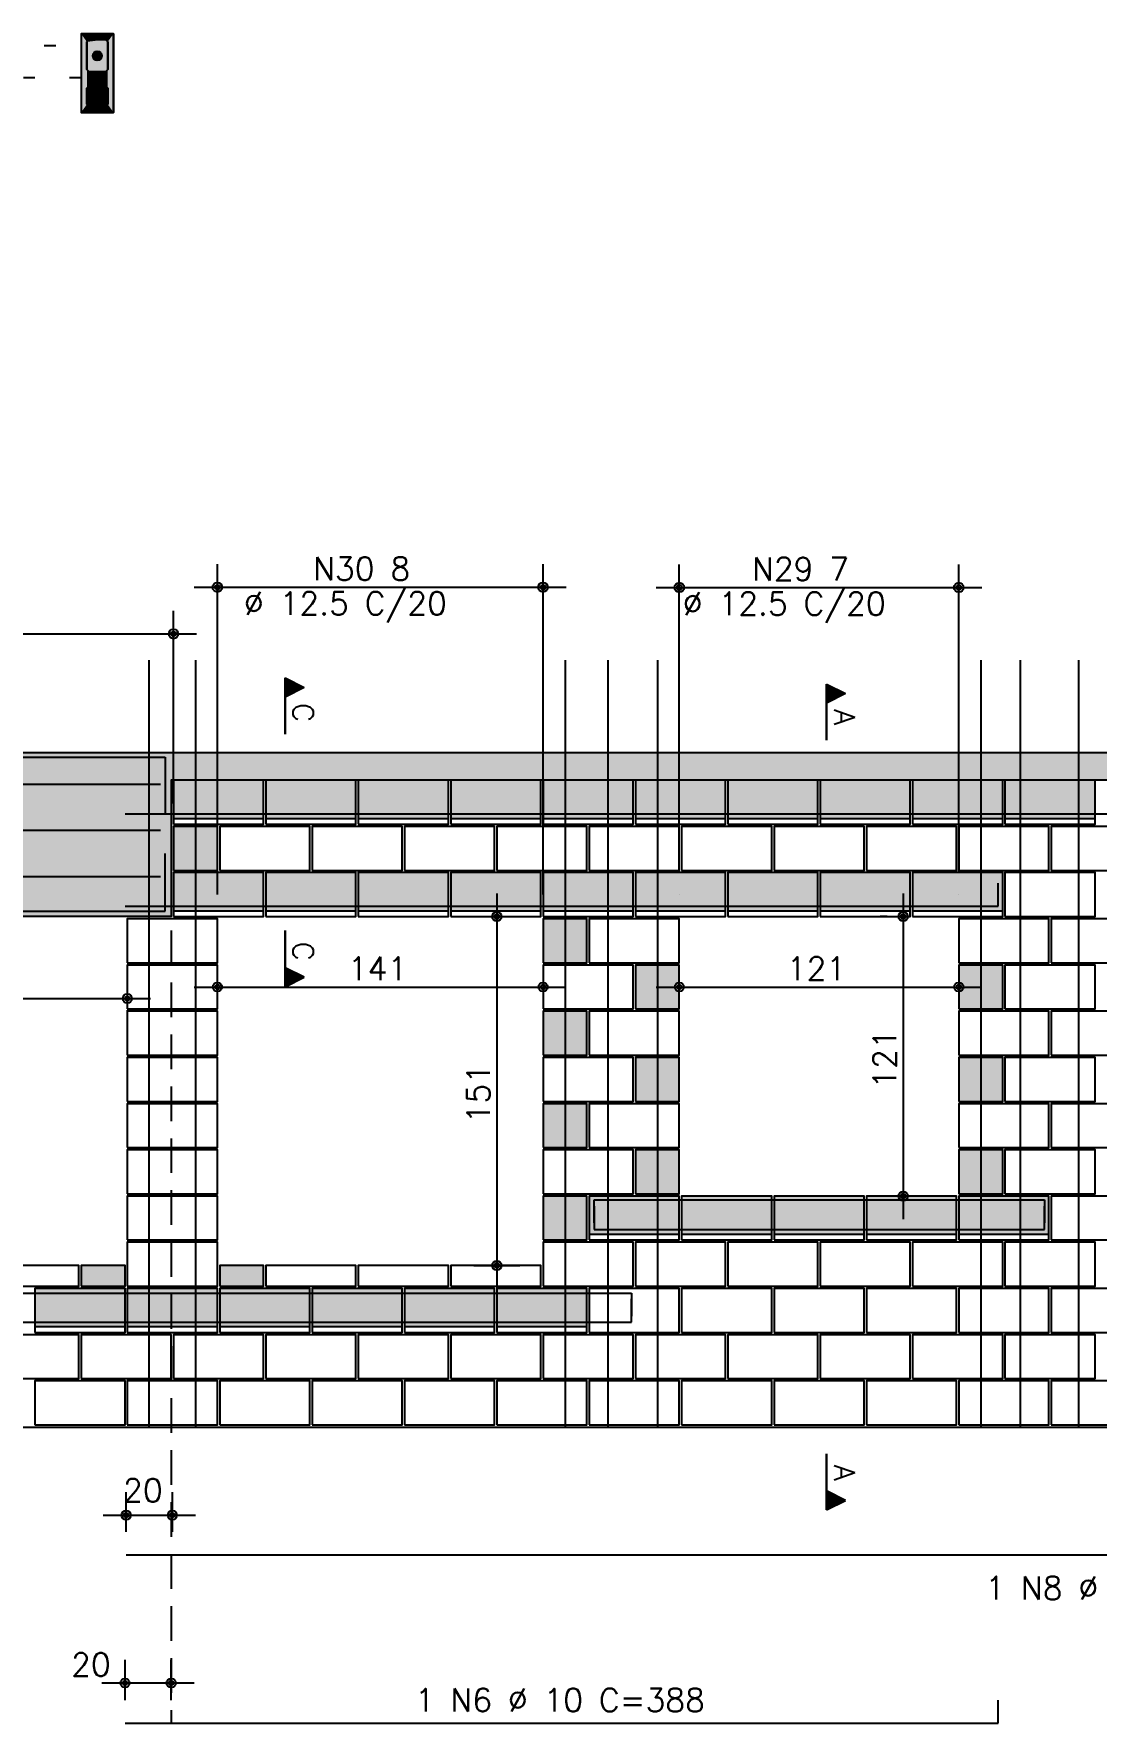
# Model space of a CAD drawing. Extents: x -1 to 122, y -1 to 61.
# Drawn here: x 15.87 to 25.07, y 26.32 to 40.95 of the extents above; entities that cross this region are included whole.
import ezdxf

# ---------------------------------------------------------------- set-up
doc = ezdxf.new("R2010")
doc.units = 0
doc.header["$MEASUREMENT"] = 0
doc.linetypes.add('ESTILO_TQS_0001', pattern=[0.45, 0.3, -0.15])
doc.linetypes.add('ESTILO_TQS_0002', pattern=[0.4, 0.1, -0.3])
for name, color, linetype in [('PENA_01', 1, 'CONTINUOUS'), ('PENA_02', 2, 'CONTINUOUS'), ('PENA_03', 3, 'CONTINUOUS'), ('PENA_04', 4, 'CONTINUOUS'), ('PENA_05', 5, 'CONTINUOUS'), ('PENA_09', 254, 'CONTINUOUS'), ('PENA_11', 252, 'CONTINUOUS'), ('PENA_21', 100, 'CONTINUOUS'), ('PENA_23', 50, 'CONTINUOUS')]:
    doc.layers.add(name, color=color, linetype=linetype)
doc.styles.get("Standard").update_dxf_attribs({"font": 'ROMANS.SHX'})

msp = doc.modelspace()

# ---------------------------------------------------------------- linework, layer by layer
at = {"layer": 'PENA_01', "linetype": 'Continuous'}
for p, q in [((17.462, 33.493), (17.462, 36.354)), ((20.282, 33.493), (20.282, 36.354)), ((21.462, 33.693), (21.462, 36.352)), ((23.882, 33.693), (23.882, 36.352)), ((17.262, 36.154), (20.482, 36.154)), ((21.262, 36.152), (24.082, 36.152)), ((17.082, 34.283), (17.082, 35.95)), ((9.282, 35.75), (17.282, 35.75)), ((17.082, 34.153), (17.862, 34.153)), ((17.882, 34.153), (18.662, 34.153)), ((18.682, 34.153), (19.462, 34.153)), ((19.482, 34.153), (20.262, 34.153)), ((20.282, 34.153), (21.062, 34.153)), ((21.082, 34.153), (21.862, 34.153)), ((21.882, 34.153), (22.662, 34.153)), ((22.682, 34.153), (23.462, 34.153)), ((23.482, 34.153), (24.262, 34.153)), ((24.282, 34.153), (25.062, 34.153)), ((19.882, 33.503), (19.882, 30.083)), ((23.4, 33.503), (23.4, 30.683)), ((17.082, 33.353), (17.862, 33.353)), ((17.882, 33.353), (18.662, 33.353)), ((18.682, 33.353), (19.462, 33.353)), ((19.482, 33.353), (20.262, 33.353)), ((20.282, 33.353), (21.062, 33.353)), ((21.082, 33.353), (21.862, 33.353)), ((21.882, 33.353), (22.662, 33.353)), ((22.682, 33.353), (23.462, 33.353)), ((23.482, 33.353), (24.262, 33.353)), ((20.072, 33.303), (20.082, 33.303)), ((23.262, 33.303), (23.2, 33.303)), ((17.262, 32.693), (20.482, 32.693)), ((21.262, 32.693), (24.082, 32.693)), ((9.662, 32.593), (16.882, 32.593)), ((16.682, 32.493), (16.682, 32.393)), ((23.272, 30.883), (23.2, 30.883)), ((20.682, 30.553), (21.462, 30.553)), ((21.482, 30.553), (22.262, 30.553)), ((22.282, 30.553), (23.062, 30.553)), ((23.082, 30.553), (23.862, 30.553)), ((23.882, 30.553), (24.662, 30.553)), ((19.682, 30.283), (20.082, 30.283)), ((15.882, 29.753), (16.662, 29.753)), ((16.682, 29.753), (17.462, 29.753)), ((17.482, 29.753), (18.262, 29.753)), ((18.282, 29.753), (19.062, 29.753)), ((19.082, 29.753), (19.862, 29.753)), ((19.882, 29.753), (20.662, 29.753)), ((16.672, 27.978), (16.672, 28.321)), ((17.072, 27.978), (17.072, 28.321)), ((16.472, 28.121), (17.272, 28.121)), ((16.662, 26.52), (16.662, 26.868)), ((17.062, 26.52), (17.062, 26.868)), ((16.462, 26.668), (17.262, 26.668))]:
    msp.add_line(p, q, dxfattribs=at)
at = {"layer": 'PENA_01', "linetype": 'ESTILO_TQS_0001'}
msp.add_line((17.062, 34.083), (17.062, 26.32), dxfattribs=at)
at = {"layer": 'PENA_01', "linetype": 'Continuous'}
for points in [[(16.512, 40.635), (16.512, 40.875), (16.492, 40.895), (16.352, 40.895), (16.332, 40.875), (16.332, 40.635), (16.352, 40.615), (16.492, 40.615), (16.512, 40.635)], [(16.512, 40.335), (16.512, 40.475), (16.492, 40.495), (16.352, 40.495), (16.332, 40.475), (16.332, 40.335), (16.352, 40.315), (16.492, 40.315), (16.512, 40.335)]]:
    msp.add_lwpolyline(points, dxfattribs=at)
at = {"layer": 'PENA_02', "linetype": 'Continuous'}
msp.add_line((8.982, 28.883), (65.162, 28.883), dxfattribs=at)
msp.add_line((8.982, 28.883), (65.162, 28.883), dxfattribs=at)
for points in [[(16.562, 40.265), (16.562, 40.945), (16.282, 40.945), (16.282, 40.265), (16.562, 40.265)], [(8.982, 34.483), (8.982, 34.723), (65.162, 34.723), (65.162, 34.483), (64.457, 34.483), (64.457, 33.303), (57.882, 33.303), (57.882, 34.483), (56.262, 34.483), (56.262, 33.303), (49.482, 33.303), (49.482, 34.483), (17.062, 34.483), (17.062, 33.303), (9.582, 33.303), (9.582, 34.483), (8.982, 34.483)], [(17.082, 34.103), (17.862, 34.103), (17.862, 34.483), (17.082, 34.483), (17.082, 34.103)], [(17.882, 34.103), (18.662, 34.103), (18.662, 34.483), (17.882, 34.483), (17.882, 34.103)], [(18.682, 34.103), (19.462, 34.103), (19.462, 34.483), (18.682, 34.483), (18.682, 34.103)], [(19.482, 34.103), (20.262, 34.103), (20.262, 34.483), (19.482, 34.483), (19.482, 34.103)], [(20.282, 34.103), (21.062, 34.103), (21.062, 34.483), (20.282, 34.483), (20.282, 34.103)], [(21.082, 34.103), (21.862, 34.103), (21.862, 34.483), (21.082, 34.483), (21.082, 34.103)], [(21.882, 34.103), (22.662, 34.103), (22.662, 34.483), (21.882, 34.483), (21.882, 34.103)], [(22.682, 34.103), (23.462, 34.103), (23.462, 34.483), (22.682, 34.483), (22.682, 34.103)], [(23.482, 34.103), (24.262, 34.103), (24.262, 34.483), (23.482, 34.483), (23.482, 34.103)], [(24.282, 34.103), (25.062, 34.103), (25.062, 34.483), (24.282, 34.483), (24.282, 34.103)], [(17.082, 33.703), (17.462, 33.703), (17.462, 34.083), (17.082, 34.083), (17.082, 33.703)], [(17.482, 33.703), (18.262, 33.703), (18.262, 34.083), (17.482, 34.083), (17.482, 33.703)], [(18.282, 33.703), (19.062, 33.703), (19.062, 34.083), (18.282, 34.083), (18.282, 33.703)], [(19.082, 33.703), (19.862, 33.703), (19.862, 34.083), (19.082, 34.083), (19.082, 33.703)], [(19.882, 33.703), (20.662, 33.703), (20.662, 34.083), (19.882, 34.083), (19.882, 33.703)], [(20.682, 33.703), (21.462, 33.703), (21.462, 34.083), (20.682, 34.083), (20.682, 33.703)], [(21.482, 33.703), (22.262, 33.703), (22.262, 34.083), (21.482, 34.083), (21.482, 33.703)], [(22.282, 33.703), (23.062, 33.703), (23.062, 34.083), (22.282, 34.083), (22.282, 33.703)], [(23.082, 33.703), (23.862, 33.703), (23.862, 34.083), (23.082, 34.083), (23.082, 33.703)], [(23.882, 33.703), (24.662, 33.703), (24.662, 34.083), (23.882, 34.083), (23.882, 33.703)], [(24.682, 33.703), (25.462, 33.703), (25.462, 34.083), (24.682, 34.083), (24.682, 33.703)], [(17.082, 33.303), (17.862, 33.303), (17.862, 33.683), (17.082, 33.683), (17.082, 33.303)], [(17.882, 33.303), (18.662, 33.303), (18.662, 33.683), (17.882, 33.683), (17.882, 33.303)], [(18.682, 33.303), (19.462, 33.303), (19.462, 33.683), (18.682, 33.683), (18.682, 33.303)], [(19.482, 33.303), (20.262, 33.303), (20.262, 33.683), (19.482, 33.683), (19.482, 33.303)], [(20.282, 33.303), (21.062, 33.303), (21.062, 33.683), (20.282, 33.683), (20.282, 33.303)], [(21.082, 33.303), (21.862, 33.303), (21.862, 33.683), (21.082, 33.683), (21.082, 33.303)], [(21.882, 33.303), (22.662, 33.303), (22.662, 33.683), (21.882, 33.683), (21.882, 33.303)], [(22.682, 33.303), (23.462, 33.303), (23.462, 33.683), (22.682, 33.683), (22.682, 33.303)], [(23.482, 33.303), (24.262, 33.303), (24.262, 33.683), (23.482, 33.683), (23.482, 33.303)], [(24.282, 33.303), (25.062, 33.303), (25.062, 33.683), (24.282, 33.683), (24.282, 33.303)], [(16.682, 32.903), (17.462, 32.903), (17.462, 33.283), (16.682, 33.283), (16.682, 32.903)], [(20.282, 32.903), (20.662, 32.903), (20.662, 33.283), (20.282, 33.283), (20.282, 32.903)], [(20.682, 32.903), (21.462, 32.903), (21.462, 33.283), (20.682, 33.283), (20.682, 32.903)], [(23.882, 32.903), (24.662, 32.903), (24.662, 33.283), (23.882, 33.283), (23.882, 32.903)], [(24.682, 32.903), (25.462, 32.903), (25.462, 33.283), (24.682, 33.283), (24.682, 32.903)], [(16.682, 32.503), (17.462, 32.503), (17.462, 32.883), (16.682, 32.883), (16.682, 32.503)], [(20.282, 32.503), (21.062, 32.503), (21.062, 32.883), (20.282, 32.883), (20.282, 32.503)], [(21.082, 32.503), (21.462, 32.503), (21.462, 32.883), (21.082, 32.883), (21.082, 32.503)], [(23.882, 32.503), (24.262, 32.503), (24.262, 32.883), (23.882, 32.883), (23.882, 32.503)], [(24.282, 32.503), (25.062, 32.503), (25.062, 32.883), (24.282, 32.883), (24.282, 32.503)], [(16.682, 32.103), (17.462, 32.103), (17.462, 32.483), (16.682, 32.483), (16.682, 32.103)], [(20.282, 32.103), (20.662, 32.103), (20.662, 32.483), (20.282, 32.483), (20.282, 32.103)], [(20.682, 32.103), (21.462, 32.103), (21.462, 32.483), (20.682, 32.483), (20.682, 32.103)], [(23.882, 32.103), (24.662, 32.103), (24.662, 32.483), (23.882, 32.483), (23.882, 32.103)], [(24.682, 32.103), (25.462, 32.103), (25.462, 32.483), (24.682, 32.483), (24.682, 32.103)], [(16.682, 31.703), (17.462, 31.703), (17.462, 32.083), (16.682, 32.083), (16.682, 31.703)], [(20.282, 31.703), (21.062, 31.703), (21.062, 32.083), (20.282, 32.083), (20.282, 31.703)], [(21.082, 31.703), (21.462, 31.703), (21.462, 32.083), (21.082, 32.083), (21.082, 31.703)], [(23.882, 31.703), (24.262, 31.703), (24.262, 32.083), (23.882, 32.083), (23.882, 31.703)], [(24.282, 31.703), (25.062, 31.703), (25.062, 32.083), (24.282, 32.083), (24.282, 31.703)], [(16.682, 31.303), (17.462, 31.303), (17.462, 31.683), (16.682, 31.683), (16.682, 31.303)], [(20.282, 31.303), (20.662, 31.303), (20.662, 31.683), (20.282, 31.683), (20.282, 31.303)], [(20.682, 31.303), (21.462, 31.303), (21.462, 31.683), (20.682, 31.683), (20.682, 31.303)], [(23.882, 31.303), (24.662, 31.303), (24.662, 31.683), (23.882, 31.683), (23.882, 31.303)], [(24.682, 31.303), (25.462, 31.303), (25.462, 31.683), (24.682, 31.683), (24.682, 31.303)], [(16.682, 30.903), (17.462, 30.903), (17.462, 31.283), (16.682, 31.283), (16.682, 30.903)], [(20.282, 30.903), (21.062, 30.903), (21.062, 31.283), (20.282, 31.283), (20.282, 30.903)], [(21.082, 30.903), (21.462, 30.903), (21.462, 31.283), (21.082, 31.283), (21.082, 30.903)], [(23.882, 30.903), (24.262, 30.903), (24.262, 31.283), (23.882, 31.283), (23.882, 30.903)], [(24.282, 30.903), (25.062, 30.903), (25.062, 31.283), (24.282, 31.283), (24.282, 30.903)], [(16.682, 30.503), (17.462, 30.503), (17.462, 30.883), (16.682, 30.883), (16.682, 30.503)], [(20.282, 30.503), (20.662, 30.503), (20.662, 30.883), (20.282, 30.883), (20.282, 30.503)], [(20.682, 30.503), (21.462, 30.503), (21.462, 30.883), (20.682, 30.883), (20.682, 30.503)], [(21.482, 30.503), (22.262, 30.503), (22.262, 30.883), (21.482, 30.883), (21.482, 30.503)], [(22.282, 30.503), (23.062, 30.503), (23.062, 30.883), (22.282, 30.883), (22.282, 30.503)], [(23.082, 30.503), (23.862, 30.503), (23.862, 30.883), (23.082, 30.883), (23.082, 30.503)], [(23.882, 30.503), (24.662, 30.503), (24.662, 30.883), (23.882, 30.883), (23.882, 30.503)], [(24.682, 30.503), (25.462, 30.503), (25.462, 30.883), (24.682, 30.883), (24.682, 30.503)], [(16.682, 30.103), (17.462, 30.103), (17.462, 30.483), (16.682, 30.483), (16.682, 30.103)], [(20.282, 30.103), (21.062, 30.103), (21.062, 30.483), (20.282, 30.483), (20.282, 30.103)], [(21.082, 30.103), (21.862, 30.103), (21.862, 30.483), (21.082, 30.483), (21.082, 30.103)], [(21.882, 30.103), (22.662, 30.103), (22.662, 30.483), (21.882, 30.483), (21.882, 30.103)], [(22.682, 30.103), (23.462, 30.103), (23.462, 30.483), (22.682, 30.483), (22.682, 30.103)], [(23.482, 30.103), (24.262, 30.103), (24.262, 30.483), (23.482, 30.483), (23.482, 30.103)], [(24.282, 30.103), (25.062, 30.103), (25.062, 30.483), (24.282, 30.483), (24.282, 30.103)], [(15.482, 30.103), (16.262, 30.103), (16.262, 30.283), (15.482, 30.283), (15.482, 30.103)], [(16.282, 30.103), (16.662, 30.103), (16.662, 30.283), (16.282, 30.283), (16.282, 30.103)], [(17.482, 30.103), (17.862, 30.103), (17.862, 30.283), (17.482, 30.283), (17.482, 30.103)], [(17.882, 30.103), (18.662, 30.103), (18.662, 30.283), (17.882, 30.283), (17.882, 30.103)], [(18.682, 30.103), (19.462, 30.103), (19.462, 30.283), (18.682, 30.283), (18.682, 30.103)], [(19.482, 30.103), (20.262, 30.103), (20.262, 30.283), (19.482, 30.283), (19.482, 30.103)], [(15.882, 29.703), (16.662, 29.703), (16.662, 30.083), (15.882, 30.083), (15.882, 29.703)], [(16.682, 29.703), (17.462, 29.703), (17.462, 30.083), (16.682, 30.083), (16.682, 29.703)], [(17.482, 29.703), (18.262, 29.703), (18.262, 30.083), (17.482, 30.083), (17.482, 29.703)], [(18.282, 29.703), (19.062, 29.703), (19.062, 30.083), (18.282, 30.083), (18.282, 29.703)], [(19.082, 29.703), (19.862, 29.703), (19.862, 30.083), (19.082, 30.083), (19.082, 29.703)], [(19.882, 29.703), (20.662, 29.703), (20.662, 30.083), (19.882, 30.083), (19.882, 29.703)], [(20.682, 29.703), (21.462, 29.703), (21.462, 30.083), (20.682, 30.083), (20.682, 29.703)], [(21.482, 29.703), (22.262, 29.703), (22.262, 30.083), (21.482, 30.083), (21.482, 29.703)], [(22.282, 29.703), (23.062, 29.703), (23.062, 30.083), (22.282, 30.083), (22.282, 29.703)], [(23.082, 29.703), (23.862, 29.703), (23.862, 30.083), (23.082, 30.083), (23.082, 29.703)], [(23.882, 29.703), (24.662, 29.703), (24.662, 30.083), (23.882, 30.083), (23.882, 29.703)], [(24.682, 29.703), (25.462, 29.703), (25.462, 30.083), (24.682, 30.083), (24.682, 29.703)], [(15.482, 29.303), (16.262, 29.303), (16.262, 29.683), (15.482, 29.683), (15.482, 29.303)], [(16.282, 29.303), (17.062, 29.303), (17.062, 29.683), (16.282, 29.683), (16.282, 29.303)], [(17.082, 29.303), (17.862, 29.303), (17.862, 29.683), (17.082, 29.683), (17.082, 29.303)], [(17.882, 29.303), (18.662, 29.303), (18.662, 29.683), (17.882, 29.683), (17.882, 29.303)], [(18.682, 29.303), (19.462, 29.303), (19.462, 29.683), (18.682, 29.683), (18.682, 29.303)], [(19.482, 29.303), (20.262, 29.303), (20.262, 29.683), (19.482, 29.683), (19.482, 29.303)], [(20.282, 29.303), (21.062, 29.303), (21.062, 29.683), (20.282, 29.683), (20.282, 29.303)], [(21.082, 29.303), (21.862, 29.303), (21.862, 29.683), (21.082, 29.683), (21.082, 29.303)], [(21.882, 29.303), (22.662, 29.303), (22.662, 29.683), (21.882, 29.683), (21.882, 29.303)], [(22.682, 29.303), (23.462, 29.303), (23.462, 29.683), (22.682, 29.683), (22.682, 29.303)], [(23.482, 29.303), (24.262, 29.303), (24.262, 29.683), (23.482, 29.683), (23.482, 29.303)], [(24.282, 29.303), (25.062, 29.303), (25.062, 29.683), (24.282, 29.683), (24.282, 29.303)], [(15.882, 28.903), (16.662, 28.903), (16.662, 29.283), (15.882, 29.283), (15.882, 28.903)], [(16.682, 28.903), (17.462, 28.903), (17.462, 29.283), (16.682, 29.283), (16.682, 28.903)], [(17.482, 28.903), (18.262, 28.903), (18.262, 29.283), (17.482, 29.283), (17.482, 28.903)], [(18.282, 28.903), (19.062, 28.903), (19.062, 29.283), (18.282, 29.283), (18.282, 28.903)], [(19.082, 28.903), (19.862, 28.903), (19.862, 29.283), (19.082, 29.283), (19.082, 28.903)], [(19.882, 28.903), (20.662, 28.903), (20.662, 29.283), (19.882, 29.283), (19.882, 28.903)], [(20.682, 28.903), (21.462, 28.903), (21.462, 29.283), (20.682, 29.283), (20.682, 28.903)], [(21.482, 28.903), (22.262, 28.903), (22.262, 29.283), (21.482, 29.283), (21.482, 28.903)], [(22.282, 28.903), (23.062, 28.903), (23.062, 29.283), (22.282, 29.283), (22.282, 28.903)], [(23.082, 28.903), (23.862, 28.903), (23.862, 29.283), (23.082, 29.283), (23.082, 28.903)], [(23.882, 28.903), (24.662, 28.903), (24.662, 29.283), (23.882, 29.283), (23.882, 28.903)], [(24.682, 28.903), (25.462, 28.903), (25.462, 29.283), (24.682, 29.283), (24.682, 28.903)]]:
    msp.add_lwpolyline(points, dxfattribs=at)
for centre, radius in [((17.462, 36.154), 0.0416), ((17.462, 36.154), 0.0208), ((20.282, 36.154), 0.0416), ((20.282, 36.154), 0.0208), ((21.462, 36.152), 0.0416), ((21.462, 36.152), 0.0208), ((23.882, 36.152), 0.0416), ((23.882, 36.152), 0.0208), ((17.082, 35.75), 0.0416), ((17.082, 35.75), 0.0208), ((19.882, 33.303), 0.04), ((19.882, 33.303), 0.02), ((23.4, 33.303), 0.04), ((23.4, 33.303), 0.02), ((16.682, 32.593), 0.04), ((17.462, 32.693), 0.04), ((17.462, 32.693), 0.02), ((20.282, 32.693), 0.04), ((20.282, 32.693), 0.02), ((21.462, 32.693), 0.04), ((21.462, 32.693), 0.02), ((23.882, 32.693), 0.04), ((23.882, 32.693), 0.02), ((16.682, 32.593), 0.02), ((23.4, 30.883), 0.04), ((23.4, 30.883), 0.02), ((19.882, 30.283), 0.04), ((19.882, 30.283), 0.02), ((16.672, 28.121), 0.04), ((16.672, 28.121), 0.02), ((17.072, 28.121), 0.04), ((17.072, 28.121), 0.02), ((16.662, 26.668), 0.04), ((16.662, 26.668), 0.02), ((17.062, 26.668), 0.04), ((17.062, 26.668), 0.02)]:
    msp.add_circle(centre, radius, dxfattribs=at)
at = {"layer": 'PENA_03', "linetype": 'Continuous'}
for p, q in [((18.048, 34.882), (18.048, 35.369)), ((18.048, 35.369), (18.214, 35.286)), ((18.048, 35.367), (18.048, 35.204)), ((18.048, 35.367), (18.212, 35.286)), ((18.212, 35.286), (18.048, 35.204)), ((18.214, 35.286), (18.048, 35.203)), ((18.061, 35.362), (18.061, 35.209)), ((18.073, 35.356), (18.073, 35.215)), ((18.086, 35.349), (18.086, 35.222)), ((18.099, 35.343), (18.099, 35.228)), ((18.112, 35.337), (18.112, 35.235)), ((18.124, 35.33), (18.124, 35.241)), ((18.137, 35.324), (18.137, 35.247)), ((18.15, 35.318), (18.15, 35.254)), ((18.163, 35.311), (18.163, 35.26)), ((18.175, 35.305), (18.175, 35.266)), ((18.188, 35.298), (18.188, 35.273)), ((18.201, 35.292), (18.201, 35.279)), ((22.735, 34.829), (22.735, 35.316)), ((22.735, 35.316), (22.901, 35.233)), ((22.736, 35.314), (22.736, 35.151)), ((22.736, 35.314), (22.899, 35.233)), ((22.748, 35.309), (22.748, 35.156)), ((22.761, 35.303), (22.761, 35.162)), ((22.773, 35.296), (22.773, 35.169)), ((22.786, 35.29), (22.786, 35.175)), ((22.799, 35.284), (22.799, 35.182)), ((22.812, 35.277), (22.812, 35.188)), ((22.824, 35.271), (22.824, 35.194)), ((22.837, 35.265), (22.837, 35.201)), ((22.85, 35.258), (22.85, 35.207)), ((22.863, 35.252), (22.863, 35.213)), ((18.048, 35.203), (18.048, 34.882)), ((22.899, 35.233), (22.736, 35.151)), ((22.901, 35.233), (22.736, 35.15)), ((22.736, 35.15), (22.736, 34.829)), ((22.875, 35.245), (22.875, 35.22)), ((22.888, 35.239), (22.888, 35.226)), ((17.082, 34.083), (17.082, 34.083)), ((21.462, 33.493), (21.462, 33.493)), ((23.882, 33.493), (23.882, 33.493)), ((17.462, 33.293), (17.462, 33.293)), ((19.872, 33.303), (19.872, 33.303)), ((20.282, 33.293), (20.282, 33.293)), ((23.462, 33.303), (23.462, 33.303)), ((18.048, 33.181), (18.048, 32.695)), ((18.048, 32.86), (18.048, 33.181)), ((18.214, 32.778), (18.048, 32.86)), ((18.048, 32.696), (18.048, 32.859)), ((18.212, 32.778), (18.048, 32.859)), ((18.048, 32.695), (18.214, 32.778)), ((18.048, 32.696), (18.212, 32.778)), ((18.061, 32.701), (18.061, 32.854)), ((18.073, 32.707), (18.073, 32.848)), ((18.086, 32.714), (18.086, 32.841)), ((18.099, 32.72), (18.099, 32.835)), ((18.112, 32.727), (18.112, 32.829)), ((18.124, 32.733), (18.124, 32.822)), ((18.137, 32.739), (18.137, 32.816)), ((18.15, 32.746), (18.15, 32.81)), ((18.163, 32.752), (18.163, 32.803)), ((18.175, 32.758), (18.175, 32.797)), ((18.188, 32.765), (18.188, 32.79)), ((18.201, 32.771), (18.201, 32.784)), ((16.682, 32.693), (16.682, 32.693)), ((17.462, 32.693), (17.462, 32.693)), ((20.282, 32.693), (20.282, 32.693)), ((21.462, 32.693), (21.462, 32.693)), ((23.882, 32.693), (23.882, 32.693)), ((23.472, 30.883), (23.472, 30.883)), ((19.482, 30.283), (19.482, 30.283)), ((22.735, 28.653), (22.735, 28.166)), ((22.736, 28.332), (22.736, 28.653)), ((22.735, 28.166), (22.901, 28.249)), ((22.901, 28.249), (22.736, 28.332)), ((22.736, 28.168), (22.736, 28.331)), ((22.899, 28.249), (22.736, 28.331)), ((22.736, 28.168), (22.899, 28.249)), ((22.748, 28.173), (22.748, 28.326)), ((22.761, 28.179), (22.761, 28.32)), ((22.773, 28.186), (22.773, 28.313)), ((22.786, 28.192), (22.786, 28.307)), ((22.799, 28.198), (22.799, 28.301)), ((22.812, 28.205), (22.812, 28.294)), ((22.824, 28.211), (22.824, 28.288)), ((22.837, 28.218), (22.837, 28.281)), ((22.85, 28.224), (22.85, 28.275)), ((22.863, 28.23), (22.863, 28.269)), ((22.875, 28.237), (22.875, 28.262)), ((22.888, 28.243), (22.888, 28.256)), ((16.672, 27.778), (16.672, 27.778)), ((17.072, 27.778), (17.072, 27.778)), ((16.662, 26.32), (16.662, 26.32)), ((17.062, 26.32), (17.062, 26.32))]:
    msp.add_line(p, q, dxfattribs=at)
at = {"layer": 'PENA_03', "linetype": 'ESTILO_TQS_0002'}
msp.add_lwpolyline([(14.362, 40.845), (16.282, 40.845), (16.282, 40.565), (14.362, 40.565), (14.362, 40.845)], dxfattribs=at)
at = {"layer": 'PENA_03', "linetype": 'Continuous'}
for points in [[(16.492, 40.895), (16.512, 40.875), (16.512, 40.635), (16.492, 40.615), (16.352, 40.615), (16.332, 40.635), (16.332, 40.875), (16.352, 40.895), (16.492, 40.895)], [(16.492, 40.495), (16.512, 40.475), (16.512, 40.335), (16.492, 40.315), (16.352, 40.315), (16.332, 40.335), (16.332, 40.475), (16.352, 40.495), (16.492, 40.495)]]:
    msp.add_lwpolyline(points, dxfattribs=at)
for centre in [(16.422, 40.755), (16.422, 40.405)]:
    msp.add_circle(centre, 0.04, dxfattribs=at)
for points in [[(16.462, 40.755), (16.402, 40.79), (16.384, 40.769)], [(16.462, 40.755), (16.384, 40.769), (16.384, 40.741)], [(16.462, 40.755), (16.384, 40.741), (16.402, 40.721)], [(16.462, 40.755), (16.429, 40.795), (16.402, 40.79)], [(16.462, 40.755), (16.402, 40.721), (16.429, 40.716)], [(16.462, 40.755), (16.453, 40.781), (16.429, 40.795)], [(16.462, 40.755), (16.429, 40.716), (16.453, 40.729)], [(16.462, 40.755), (16.453, 40.729), (16.462, 40.755)], [(16.462, 40.405), (16.402, 40.44), (16.384, 40.419)], [(16.462, 40.405), (16.384, 40.419), (16.384, 40.391)], [(16.462, 40.405), (16.384, 40.391), (16.402, 40.371)], [(16.462, 40.405), (16.429, 40.445), (16.402, 40.44)], [(16.462, 40.405), (16.402, 40.371), (16.429, 40.366)], [(16.462, 40.405), (16.453, 40.431), (16.429, 40.445)], [(16.462, 40.405), (16.429, 40.366), (16.453, 40.379)], [(16.462, 40.405), (16.453, 40.379), (16.462, 40.405)]]:
    msp.add_solid(points, dxfattribs=at)
at = {"layer": 'PENA_04', "linetype": 'Continuous'}
for p, q in [((9.61, 34.683), (17.01, 34.683)), ((17.01, 34.683), (17.01, 34.183)), ((9.649, 34.45), (16.969, 34.45)), ((9.649, 34.05), (16.969, 34.05)), ((17.009, 33.35), (17.009, 33.85)), ((9.649, 33.65), (16.969, 33.65)), ((9.609, 33.35), (17.009, 33.35))]:
    msp.add_line(p, q, dxfattribs=at)
at = {"layer": 'PENA_05', "linetype": 'Continuous'}
for p, q in [((16.662, 34.193), (33.656, 34.193)), ((24.222, 33.393), (24.222, 33.593)), ((16.662, 33.393), (24.222, 33.393)), ((20.724, 30.651), (20.724, 30.851)), ((20.724, 30.851), (24.624, 30.851)), ((20.724, 30.795), (20.724, 30.595)), ((24.624, 30.851), (24.624, 30.651)), ((24.624, 30.595), (24.624, 30.795)), ((20.724, 30.595), (24.624, 30.595)), ((9.338, 30.043), (21.048, 30.043)), ((21.048, 30.043), (21.048, 29.843)), ((21.048, 29.793), (21.048, 29.993)), ((9.338, 29.793), (21.048, 29.793)), ((16.672, 27.778), (33.666, 27.778)), ((24.222, 26.32), (24.222, 26.52)), ((16.662, 26.32), (24.222, 26.32))]:
    msp.add_line(p, q, dxfattribs=at)
for points in [[(16.867, 35.523), (16.867, 28.883)], [(17.272, 35.523), (17.272, 28.883)], [(20.472, 35.523), (20.472, 28.883)], [(20.844, 35.523), (20.844, 28.883)], [(21.272, 35.523), (21.272, 28.883)], [(24.072, 35.523), (24.072, 28.883)], [(24.414, 35.523), (24.414, 28.883)], [(24.918, 35.523), (24.918, 28.883)]]:
    msp.add_lwpolyline(points, dxfattribs=at)
at = {"layer": 'PENA_09', "linetype": 'Continuous'}
for points in [[(17.082, 34.153), (17.862, 34.153), (17.862, 34.483), (17.082, 34.483), (17.082, 34.153)], [(17.882, 34.153), (18.662, 34.153), (18.662, 34.483), (17.882, 34.483), (17.882, 34.153)], [(18.682, 34.153), (19.462, 34.153), (19.462, 34.483), (18.682, 34.483), (18.682, 34.153)], [(19.482, 34.153), (20.262, 34.153), (20.262, 34.483), (19.482, 34.483), (19.482, 34.153)], [(20.282, 34.153), (21.062, 34.153), (21.062, 34.483), (20.282, 34.483), (20.282, 34.153)], [(21.082, 34.153), (21.862, 34.153), (21.862, 34.483), (21.082, 34.483), (21.082, 34.153)], [(21.882, 34.153), (22.662, 34.153), (22.662, 34.483), (21.882, 34.483), (21.882, 34.153)], [(22.682, 34.153), (23.462, 34.153), (23.462, 34.483), (22.682, 34.483), (22.682, 34.153)], [(23.482, 34.153), (24.262, 34.153), (24.262, 34.483), (23.482, 34.483), (23.482, 34.153)], [(24.282, 34.153), (25.062, 34.153), (25.062, 34.483), (24.282, 34.483), (24.282, 34.153)], [(17.082, 33.353), (17.862, 33.353), (17.862, 33.683), (17.082, 33.683), (17.082, 33.353)], [(17.882, 33.353), (18.662, 33.353), (18.662, 33.683), (17.882, 33.683), (17.882, 33.353)], [(18.682, 33.353), (19.462, 33.353), (19.462, 33.683), (18.682, 33.683), (18.682, 33.353)], [(19.482, 33.353), (20.262, 33.353), (20.262, 33.683), (19.482, 33.683), (19.482, 33.353)], [(20.282, 33.353), (21.062, 33.353), (21.062, 33.683), (20.282, 33.683), (20.282, 33.353)], [(21.082, 33.353), (21.862, 33.353), (21.862, 33.683), (21.082, 33.683), (21.082, 33.353)], [(21.882, 33.353), (22.662, 33.353), (22.662, 33.683), (21.882, 33.683), (21.882, 33.353)], [(22.682, 33.353), (23.462, 33.353), (23.462, 33.683), (22.682, 33.683), (22.682, 33.353)], [(23.482, 33.353), (24.262, 33.353), (24.262, 33.683), (23.482, 33.683), (23.482, 33.353)], [(20.682, 30.553), (21.462, 30.553), (21.462, 30.883), (20.682, 30.883), (20.682, 30.553)], [(21.482, 30.553), (22.262, 30.553), (22.262, 30.883), (21.482, 30.883), (21.482, 30.553)], [(22.282, 30.553), (23.062, 30.553), (23.062, 30.883), (22.282, 30.883), (22.282, 30.553)], [(23.082, 30.553), (23.862, 30.553), (23.862, 30.883), (23.082, 30.883), (23.082, 30.553)], [(23.882, 30.553), (24.662, 30.553), (24.662, 30.883), (23.882, 30.883), (23.882, 30.553)], [(15.882, 29.753), (16.662, 29.753), (16.662, 30.083), (15.882, 30.083), (15.882, 29.753)], [(16.682, 29.753), (17.462, 29.753), (17.462, 30.083), (16.682, 30.083), (16.682, 29.753)], [(17.482, 29.753), (18.262, 29.753), (18.262, 30.083), (17.482, 30.083), (17.482, 29.753)], [(18.282, 29.753), (19.062, 29.753), (19.062, 30.083), (18.282, 30.083), (18.282, 29.753)], [(19.082, 29.753), (19.862, 29.753), (19.862, 30.083), (19.082, 30.083), (19.082, 29.753)], [(19.882, 29.753), (20.662, 29.753), (20.662, 30.083), (19.882, 30.083), (19.882, 29.753)]]:
    msp.add_lwpolyline(points, dxfattribs=at)
for points in [[(17.082, 34.153), (17.862, 34.153), (17.862, 34.483)], [(17.082, 34.153), (17.862, 34.483), (17.082, 34.483)], [(17.082, 34.153), (17.082, 34.483), (17.082, 34.153)], [(17.882, 34.153), (18.662, 34.153), (18.662, 34.483)], [(17.882, 34.153), (18.662, 34.483), (17.882, 34.483)], [(17.882, 34.153), (17.882, 34.483), (17.882, 34.153)], [(18.682, 34.153), (19.462, 34.153), (19.462, 34.483)], [(18.682, 34.153), (19.462, 34.483), (18.682, 34.483)], [(18.682, 34.153), (18.682, 34.483), (18.682, 34.153)], [(19.482, 34.153), (20.262, 34.153), (20.262, 34.483)], [(19.482, 34.153), (20.262, 34.483), (19.482, 34.483)], [(19.482, 34.153), (19.482, 34.483), (19.482, 34.153)], [(20.282, 34.153), (21.062, 34.153), (21.062, 34.483)], [(20.282, 34.153), (21.062, 34.483), (20.282, 34.483)], [(20.282, 34.153), (20.282, 34.483), (20.282, 34.153)], [(21.082, 34.153), (21.862, 34.153), (21.862, 34.483)], [(21.082, 34.153), (21.862, 34.483), (21.082, 34.483)], [(21.082, 34.153), (21.082, 34.483), (21.082, 34.153)], [(21.882, 34.153), (22.662, 34.153), (22.662, 34.483)], [(21.882, 34.153), (22.662, 34.483), (21.882, 34.483)], [(21.882, 34.153), (21.882, 34.483), (21.882, 34.153)], [(22.682, 34.153), (23.462, 34.153), (23.462, 34.483)], [(22.682, 34.153), (23.462, 34.483), (22.682, 34.483)], [(22.682, 34.153), (22.682, 34.483), (22.682, 34.153)], [(23.482, 34.153), (24.262, 34.153), (24.262, 34.483)], [(23.482, 34.153), (24.262, 34.483), (23.482, 34.483)], [(23.482, 34.153), (23.482, 34.483), (23.482, 34.153)], [(24.282, 34.153), (25.062, 34.153), (25.062, 34.483)], [(24.282, 34.153), (25.062, 34.483), (24.282, 34.483)], [(24.282, 34.153), (24.282, 34.483), (24.282, 34.153)], [(17.082, 33.353), (17.862, 33.353), (17.862, 33.683)], [(17.082, 33.353), (17.862, 33.683), (17.082, 33.683)], [(17.082, 33.353), (17.082, 33.683), (17.082, 33.353)], [(17.882, 33.353), (18.662, 33.353), (18.662, 33.683)], [(17.882, 33.353), (18.662, 33.683), (17.882, 33.683)], [(17.882, 33.353), (17.882, 33.683), (17.882, 33.353)], [(18.682, 33.353), (19.462, 33.353), (19.462, 33.683)], [(18.682, 33.353), (19.462, 33.683), (18.682, 33.683)], [(18.682, 33.353), (18.682, 33.683), (18.682, 33.353)], [(19.482, 33.353), (20.262, 33.353), (20.262, 33.683)], [(19.482, 33.353), (20.262, 33.683), (19.482, 33.683)], [(19.482, 33.353), (19.482, 33.683), (19.482, 33.353)], [(20.282, 33.353), (21.062, 33.353), (21.062, 33.683)], [(20.282, 33.353), (21.062, 33.683), (20.282, 33.683)], [(20.282, 33.353), (20.282, 33.683), (20.282, 33.353)], [(21.082, 33.353), (21.862, 33.353), (21.862, 33.683)], [(21.082, 33.353), (21.862, 33.683), (21.082, 33.683)], [(21.082, 33.353), (21.082, 33.683), (21.082, 33.353)], [(21.882, 33.353), (22.662, 33.353), (22.662, 33.683)], [(21.882, 33.353), (22.662, 33.683), (21.882, 33.683)], [(21.882, 33.353), (21.882, 33.683), (21.882, 33.353)], [(22.682, 33.353), (23.462, 33.353), (23.462, 33.683)], [(22.682, 33.353), (23.462, 33.683), (22.682, 33.683)], [(22.682, 33.353), (22.682, 33.683), (22.682, 33.353)], [(23.482, 33.353), (24.262, 33.353), (24.262, 33.683)], [(23.482, 33.353), (24.262, 33.683), (23.482, 33.683)], [(23.482, 33.353), (23.482, 33.683), (23.482, 33.353)], [(20.682, 30.553), (21.462, 30.553), (21.462, 30.883)], [(20.682, 30.553), (21.462, 30.883), (20.682, 30.883)], [(20.682, 30.553), (20.682, 30.883), (20.682, 30.553)], [(21.482, 30.553), (22.262, 30.553), (22.262, 30.883)], [(21.482, 30.553), (22.262, 30.883), (21.482, 30.883)], [(21.482, 30.553), (21.482, 30.883), (21.482, 30.553)], [(22.282, 30.553), (23.062, 30.553), (23.062, 30.883)], [(22.282, 30.553), (23.062, 30.883), (22.282, 30.883)], [(22.282, 30.553), (22.282, 30.883), (22.282, 30.553)], [(23.082, 30.553), (23.862, 30.553), (23.862, 30.883)], [(23.082, 30.553), (23.862, 30.883), (23.082, 30.883)], [(23.082, 30.553), (23.082, 30.883), (23.082, 30.553)], [(23.882, 30.553), (24.662, 30.553), (24.662, 30.883)], [(23.882, 30.553), (24.662, 30.883), (23.882, 30.883)], [(23.882, 30.553), (23.882, 30.883), (23.882, 30.553)], [(15.882, 29.753), (16.662, 29.753), (16.662, 30.083)], [(15.882, 29.753), (16.662, 30.083), (15.882, 30.083)], [(15.882, 29.753), (15.882, 30.083), (15.882, 29.753)], [(16.682, 29.753), (17.462, 29.753), (17.462, 30.083)], [(16.682, 29.753), (17.462, 30.083), (16.682, 30.083)], [(16.682, 29.753), (16.682, 30.083), (16.682, 29.753)], [(17.482, 29.753), (18.262, 29.753), (18.262, 30.083)], [(17.482, 29.753), (18.262, 30.083), (17.482, 30.083)], [(17.482, 29.753), (17.482, 30.083), (17.482, 29.753)], [(18.282, 29.753), (19.062, 29.753), (19.062, 30.083)], [(18.282, 29.753), (19.062, 30.083), (18.282, 30.083)], [(18.282, 29.753), (18.282, 30.083), (18.282, 29.753)], [(19.082, 29.753), (19.862, 29.753), (19.862, 30.083)], [(19.082, 29.753), (19.862, 30.083), (19.082, 30.083)], [(19.082, 29.753), (19.082, 30.083), (19.082, 29.753)], [(19.882, 29.753), (20.662, 29.753), (20.662, 30.083)], [(19.882, 29.753), (20.662, 30.083), (19.882, 30.083)], [(19.882, 29.753), (19.882, 30.083), (19.882, 29.753)]]:
    msp.add_solid(points, dxfattribs=at)
at = {"layer": 'PENA_11', "linetype": 'Continuous'}
for points in [[(16.492, 40.895), (16.352, 40.615), (16.332, 40.635)], [(16.492, 40.895), (16.332, 40.635), (16.332, 40.875)], [(16.492, 40.895), (16.332, 40.875), (16.352, 40.895)], [(16.492, 40.895), (16.492, 40.615), (16.352, 40.615)], [(16.492, 40.895), (16.352, 40.895), (16.492, 40.895)], [(16.492, 40.895), (16.512, 40.875), (16.512, 40.635)], [(16.492, 40.895), (16.512, 40.635), (16.492, 40.615)], [(16.492, 40.495), (16.352, 40.315), (16.332, 40.335)], [(16.492, 40.495), (16.332, 40.335), (16.332, 40.475)], [(16.492, 40.495), (16.332, 40.475), (16.352, 40.495)], [(16.492, 40.495), (16.492, 40.315), (16.352, 40.315)], [(16.492, 40.495), (16.352, 40.495), (16.492, 40.495)], [(16.492, 40.495), (16.512, 40.475), (16.512, 40.335)], [(16.492, 40.495), (16.512, 40.335), (16.492, 40.315)], [(9.582, 34.483), (8.982, 34.483), (65.162, 34.723)], [(65.162, 34.723), (8.982, 34.483), (8.982, 34.723)], [(17.062, 34.483), (9.582, 34.483), (65.162, 34.723)], [(65.162, 34.723), (49.482, 34.483), (17.062, 34.483)], [(17.062, 33.303), (9.582, 33.303), (17.062, 34.483)], [(9.582, 33.303), (9.582, 34.483), (17.062, 34.483)]]:
    msp.add_solid(points, dxfattribs=at)
at = {"layer": 'PENA_21', "linetype": 'Continuous'}
for points in [[(16.422, 40.265), (16.422, 40.315), (16.352, 40.315), (16.332, 40.335), (16.332, 40.475), (16.352, 40.495), (16.422, 40.495), (16.422, 40.615), (16.352, 40.615), (16.332, 40.635), (16.332, 40.875), (16.352, 40.895), (16.422, 40.895), (16.422, 40.945), (16.282, 40.945), (16.282, 40.265), (16.422, 40.265)], [(16.422, 40.265), (16.422, 40.315), (16.492, 40.315), (16.512, 40.335), (16.512, 40.475), (16.492, 40.495), (16.422, 40.495), (16.422, 40.615), (16.492, 40.615), (16.512, 40.635), (16.512, 40.875), (16.492, 40.895), (16.422, 40.895), (16.422, 40.945), (16.562, 40.945), (16.562, 40.265), (16.422, 40.265)]]:
    msp.add_lwpolyline(points, dxfattribs=at)
for points in [[(16.422, 40.945), (16.282, 40.945), (16.352, 40.895)], [(16.352, 40.895), (16.282, 40.945), (16.332, 40.875)], [(16.282, 40.945), (16.332, 40.335), (16.332, 40.875)], [(16.282, 40.265), (16.332, 40.335), (16.282, 40.945)], [(16.332, 40.875), (16.332, 40.335), (16.332, 40.475)], [(16.332, 40.875), (16.332, 40.635), (16.332, 40.475)], [(16.422, 40.895), (16.422, 40.945), (16.352, 40.895)], [(16.492, 40.895), (16.422, 40.895), (16.562, 40.945)], [(16.422, 40.895), (16.422, 40.945), (16.562, 40.945)], [(16.512, 40.875), (16.492, 40.895), (16.562, 40.945)], [(16.512, 40.635), (16.562, 40.945), (16.512, 40.475)], [(16.512, 40.475), (16.562, 40.945), (16.512, 40.335)], [(16.562, 40.945), (16.562, 40.265), (16.512, 40.335)], [(16.512, 40.635), (16.512, 40.875), (16.562, 40.945)], [(16.352, 40.495), (16.332, 40.635), (16.332, 40.475)], [(16.352, 40.495), (16.352, 40.615), (16.332, 40.635)], [(16.422, 40.495), (16.352, 40.615), (16.352, 40.495)], [(16.422, 40.495), (16.422, 40.615), (16.352, 40.615)], [(16.422, 40.495), (16.492, 40.615), (16.492, 40.495)], [(16.422, 40.495), (16.422, 40.615), (16.492, 40.615)], [(16.492, 40.615), (16.512, 40.635), (16.492, 40.495)], [(16.492, 40.495), (16.512, 40.635), (16.512, 40.475)], [(16.352, 40.315), (16.332, 40.335), (16.282, 40.265)], [(16.352, 40.315), (16.282, 40.265), (16.422, 40.265)], [(16.352, 40.315), (16.422, 40.265), (16.422, 40.315)], [(16.562, 40.265), (16.422, 40.265), (16.492, 40.315)], [(16.492, 40.315), (16.422, 40.265), (16.422, 40.315)], [(16.512, 40.335), (16.562, 40.265), (16.492, 40.315)]]:
    msp.add_solid(points, dxfattribs=at)
at = {"layer": 'PENA_23', "linetype": 'Continuous'}
for points in [[(17.082, 33.703), (17.462, 33.703), (17.462, 34.083), (17.082, 34.083), (17.082, 33.703)], [(20.282, 32.903), (20.662, 32.903), (20.662, 33.283), (20.282, 33.283), (20.282, 32.903)], [(21.082, 32.503), (21.462, 32.503), (21.462, 32.883), (21.082, 32.883), (21.082, 32.503)], [(23.882, 32.503), (24.262, 32.503), (24.262, 32.883), (23.882, 32.883), (23.882, 32.503)], [(20.282, 32.103), (20.662, 32.103), (20.662, 32.483), (20.282, 32.483), (20.282, 32.103)], [(21.082, 31.703), (21.462, 31.703), (21.462, 32.083), (21.082, 32.083), (21.082, 31.703)], [(23.882, 31.703), (24.262, 31.703), (24.262, 32.083), (23.882, 32.083), (23.882, 31.703)], [(20.282, 31.303), (20.662, 31.303), (20.662, 31.683), (20.282, 31.683), (20.282, 31.303)], [(21.082, 30.903), (21.462, 30.903), (21.462, 31.283), (21.082, 31.283), (21.082, 30.903)], [(23.882, 30.903), (24.262, 30.903), (24.262, 31.283), (23.882, 31.283), (23.882, 30.903)], [(20.282, 30.503), (20.662, 30.503), (20.662, 30.883), (20.282, 30.883), (20.282, 30.503)], [(16.282, 30.103), (16.662, 30.103), (16.662, 30.283), (16.282, 30.283), (16.282, 30.103)], [(16.282, 30.103), (16.662, 30.103), (16.662, 30.283), (16.282, 30.283), (16.282, 30.103)], [(17.482, 30.103), (17.862, 30.103), (17.862, 30.283), (17.482, 30.283), (17.482, 30.103)], [(17.482, 30.103), (17.862, 30.103), (17.862, 30.283), (17.482, 30.283), (17.482, 30.103)]]:
    msp.add_lwpolyline(points, dxfattribs=at)
for points in [[(17.082, 33.703), (17.462, 33.703), (17.462, 34.083)], [(17.082, 33.703), (17.462, 34.083), (17.082, 34.083)], [(17.082, 33.703), (17.082, 34.083), (17.082, 33.703)], [(20.282, 32.903), (20.662, 32.903), (20.662, 33.283)], [(20.282, 32.903), (20.662, 33.283), (20.282, 33.283)], [(20.282, 32.903), (20.282, 33.283), (20.282, 32.903)], [(21.082, 32.503), (21.462, 32.503), (21.462, 32.883)], [(21.082, 32.503), (21.462, 32.883), (21.082, 32.883)], [(21.082, 32.503), (21.082, 32.883), (21.082, 32.503)], [(23.882, 32.503), (24.262, 32.503), (24.262, 32.883)], [(23.882, 32.503), (24.262, 32.883), (23.882, 32.883)], [(23.882, 32.503), (23.882, 32.883), (23.882, 32.503)], [(20.282, 32.103), (20.662, 32.103), (20.662, 32.483)], [(20.282, 32.103), (20.662, 32.483), (20.282, 32.483)], [(20.282, 32.103), (20.282, 32.483), (20.282, 32.103)], [(21.082, 31.703), (21.462, 31.703), (21.462, 32.083)], [(21.082, 31.703), (21.462, 32.083), (21.082, 32.083)], [(21.082, 31.703), (21.082, 32.083), (21.082, 31.703)], [(23.882, 31.703), (24.262, 31.703), (24.262, 32.083)], [(23.882, 31.703), (24.262, 32.083), (23.882, 32.083)], [(23.882, 31.703), (23.882, 32.083), (23.882, 31.703)], [(20.282, 31.303), (20.662, 31.303), (20.662, 31.683)], [(20.282, 31.303), (20.662, 31.683), (20.282, 31.683)], [(20.282, 31.303), (20.282, 31.683), (20.282, 31.303)], [(21.082, 30.903), (21.462, 30.903), (21.462, 31.283)], [(21.082, 30.903), (21.462, 31.283), (21.082, 31.283)], [(21.082, 30.903), (21.082, 31.283), (21.082, 30.903)], [(23.882, 30.903), (24.262, 30.903), (24.262, 31.283)], [(23.882, 30.903), (24.262, 31.283), (23.882, 31.283)], [(23.882, 30.903), (23.882, 31.283), (23.882, 30.903)], [(20.282, 30.503), (20.662, 30.503), (20.662, 30.883)], [(20.282, 30.503), (20.662, 30.883), (20.282, 30.883)], [(20.282, 30.503), (20.282, 30.883), (20.282, 30.503)], [(16.282, 30.103), (16.662, 30.103), (16.662, 30.283)], [(16.282, 30.103), (16.662, 30.283), (16.282, 30.283)], [(16.282, 30.103), (16.282, 30.283), (16.282, 30.103)], [(16.282, 30.103), (16.662, 30.103), (16.662, 30.283)], [(16.282, 30.103), (16.662, 30.283), (16.282, 30.283)], [(16.282, 30.103), (16.282, 30.283), (16.282, 30.103)], [(17.482, 30.103), (17.862, 30.103), (17.862, 30.283)], [(17.482, 30.103), (17.862, 30.283), (17.482, 30.283)], [(17.482, 30.103), (17.482, 30.283), (17.482, 30.103)], [(17.482, 30.103), (17.862, 30.103), (17.862, 30.283)], [(17.482, 30.103), (17.862, 30.283), (17.482, 30.283)], [(17.482, 30.103), (17.482, 30.283), (17.482, 30.103)]]:
    msp.add_solid(points, dxfattribs=at)

# ---------------------------------------------------------------- texts
at = {"layer": 'PENA_03', "linetype": 'Continuous'}
for s, p in [('N30 8', (18.292, 36.214)), ('N29 7', (22.092, 36.212)), ('%%c 12.5 C/20', (17.692, 35.914)), ('%%c 12.5 C/20', (21.492, 35.912)), ('141', (18.592, 32.753)), ('121', (22.392, 32.753)), ('20', (16.645, 28.235)), ('1 N8 %%c 10 C=850', (24.112, 27.39)), ('20', (16.195, 26.728)), ('1 N6 %%c 10 C=388', (19.172, 26.42))]:
    msp.add_text(s, height=0.2, dxfattribs=at).set_placement(p)
for s, height, rotation, p in [('C', 0.18, 270, (18.115, 35.15)), ('A', 0.18, 270, (22.802, 35.097)), ('C', 0.18, 270, (18.115, 33.084)), ('121', 0.2, 90, (23.34, 31.813)), ('151', 0.2, 90, (19.822, 31.513)), ('A', 0.18, 270, (22.802, 28.556))]:
    msp.add_text(s, height=height, rotation=rotation, dxfattribs=at).set_placement(p)

doc.saveas('drawing.dxf')
